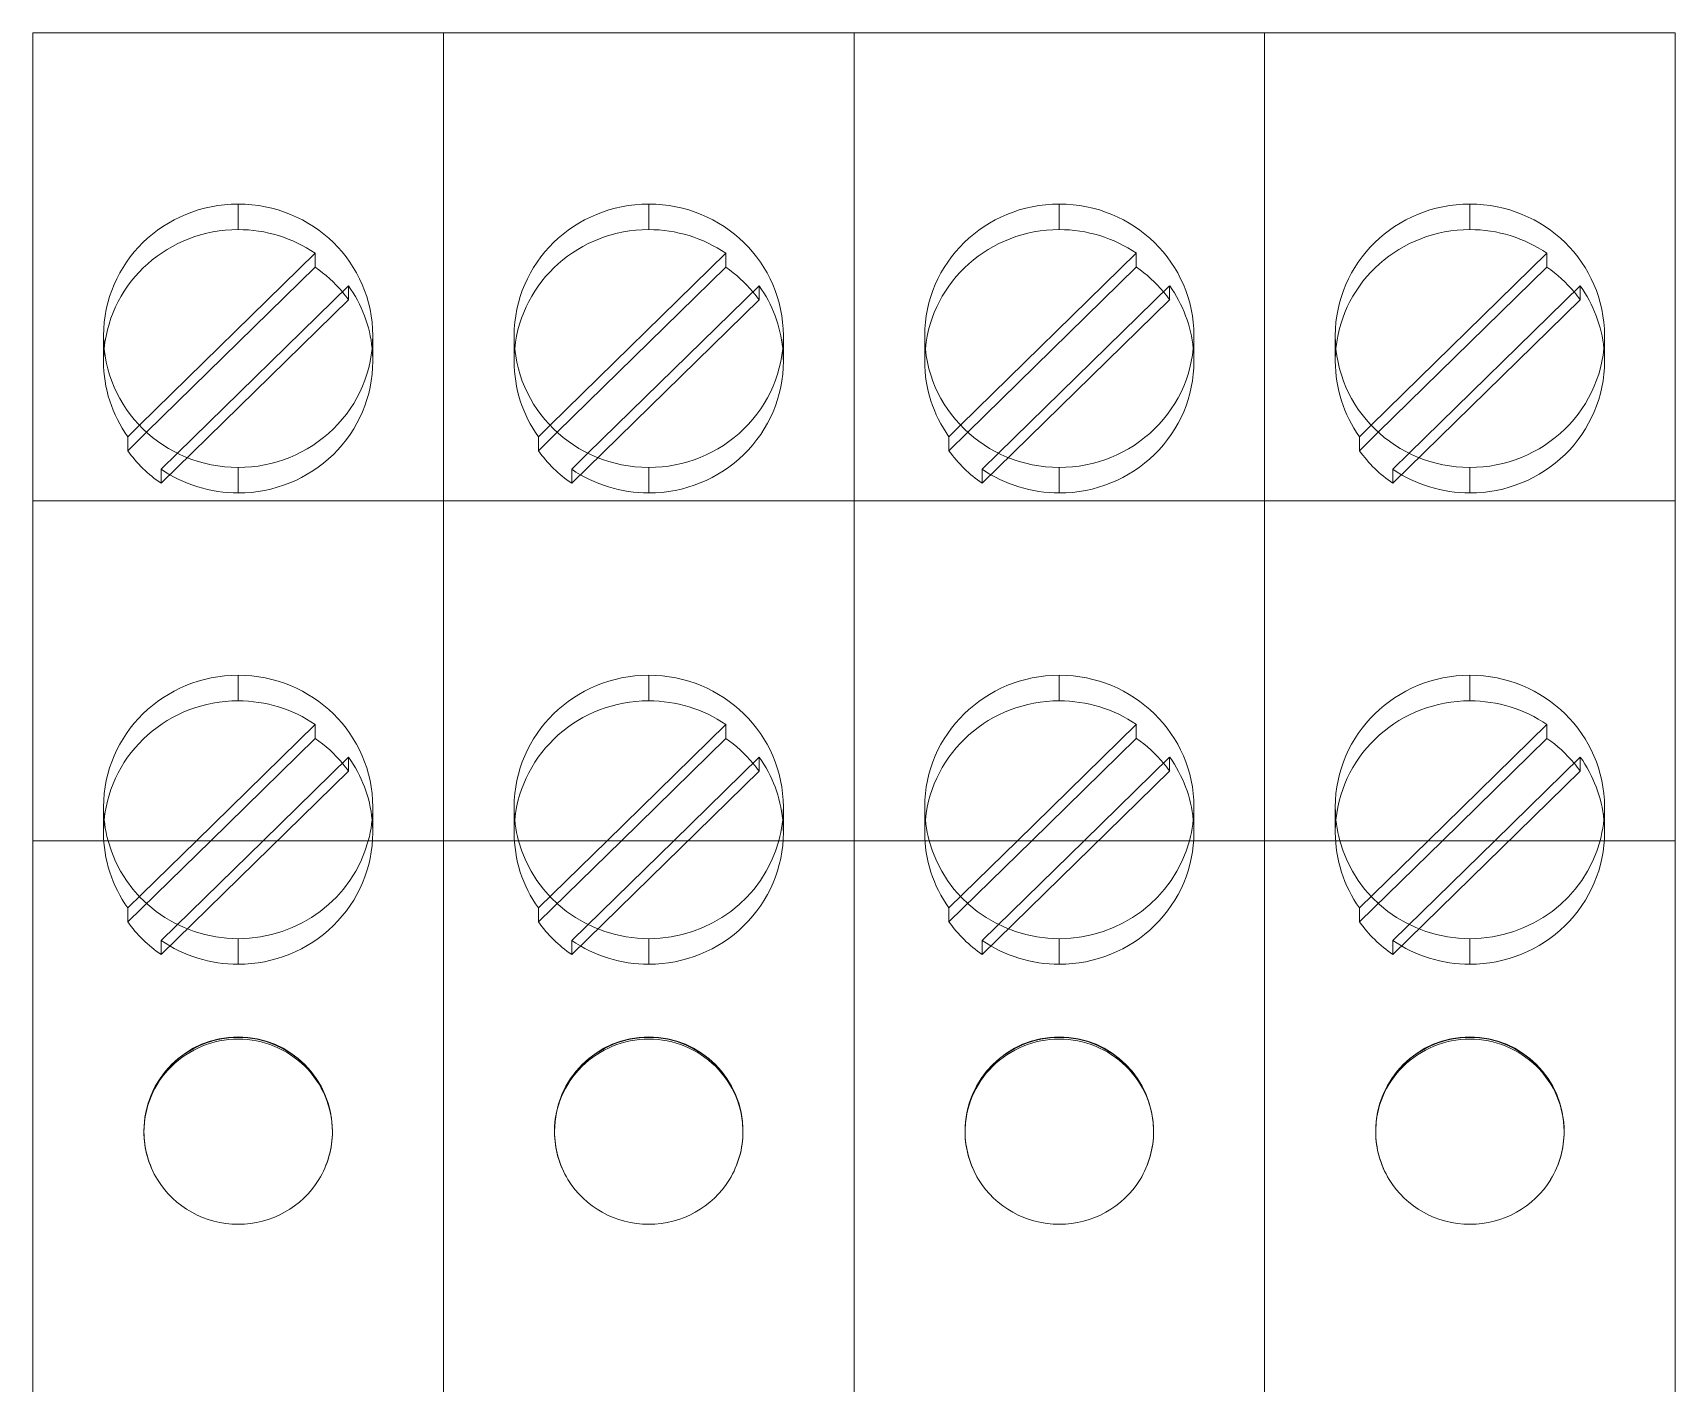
# Model space of a CAD drawing. Header units: millimetres. Extents: x 1359 to 3577, y 1336 to 3557.
# Drawn here: x 2167.96 to 2192.36, y 2576.61 to 2596.67 of the extents above; entities that cross this region are included whole.
import ezdxf

# ---------------------------------------------------------------- set-up
doc = ezdxf.new("R2010")
doc.units = ezdxf.units.MM
doc.layers.add('000-PI-Oprema', color=30, linetype='Continuous', lineweight=5)

msp = doc.modelspace()

# ---------------------------------------------------------------- linework, layer by layer
at = {"layer": '000-PI-Oprema', "color": 0, "linetype": 'ByBlock', "lineweight": 0}
for p, q in [((2167.965, 2596.672), (2174.065, 2596.672)), ((2167.965, 2590.216), (2167.965, 2596.672)), ((2167.965, 2596.672), (2167.965, 2596.672)), ((2167.965, 2596.672), (2167.965, 2596.672)), ((2167.965, 2596.672), (2174.065, 2596.672)), ((2167.965, 2590.216), (2167.965, 2596.672)), ((2167.965, 2596.672), (2167.965, 2596.672)), ((2167.965, 2596.672), (2167.965, 2596.672)), ((2174.065, 2596.672), (2174.065, 2596.672)), ((2174.065, 2596.672), (2174.065, 2596.672)), ((2174.065, 2596.672), (2174.065, 2596.672)), ((2174.065, 2590.216), (2174.065, 2596.672)), ((2174.065, 2596.672), (2174.065, 2596.672)), ((2174.065, 2596.672), (2174.065, 2596.672)), ((2174.065, 2596.672), (2174.065, 2596.672)), ((2174.065, 2590.216), (2174.065, 2596.672)), ((2174.065, 2596.672), (2180.165, 2596.672)), ((2174.065, 2590.216), (2174.065, 2596.672)), ((2174.065, 2596.672), (2174.065, 2596.672)), ((2174.065, 2596.672), (2174.065, 2596.672)), ((2174.065, 2596.672), (2174.065, 2596.672)), ((2174.065, 2596.672), (2180.165, 2596.672)), ((2174.065, 2590.216), (2174.065, 2596.672)), ((2174.065, 2596.672), (2174.065, 2596.672)), ((2174.065, 2596.672), (2174.065, 2596.672)), ((2174.065, 2596.672), (2174.065, 2596.672)), ((2180.165, 2596.672), (2180.165, 2596.672)), ((2180.165, 2596.672), (2180.165, 2596.672)), ((2180.165, 2596.672), (2180.165, 2596.672)), ((2180.165, 2590.216), (2180.165, 2596.672)), ((2180.165, 2596.672), (2180.165, 2596.672)), ((2180.165, 2596.672), (2180.165, 2596.672)), ((2180.165, 2596.672), (2180.165, 2596.672)), ((2180.165, 2590.216), (2180.165, 2596.672)), ((2180.165, 2596.672), (2186.265, 2596.672)), ((2180.165, 2590.216), (2180.165, 2596.672)), ((2180.165, 2596.672), (2180.165, 2596.672)), ((2180.165, 2596.672), (2180.165, 2596.672)), ((2180.165, 2596.672), (2180.165, 2596.672)), ((2180.165, 2596.672), (2186.265, 2596.672)), ((2180.165, 2590.216), (2180.165, 2596.672)), ((2180.165, 2596.672), (2180.165, 2596.672)), ((2180.165, 2596.672), (2180.165, 2596.672)), ((2180.165, 2596.672), (2180.165, 2596.672)), ((2186.265, 2596.672), (2186.265, 2596.672)), ((2186.265, 2596.672), (2186.265, 2596.672)), ((2186.265, 2596.672), (2186.265, 2596.672)), ((2186.265, 2590.216), (2186.265, 2596.672)), ((2186.265, 2596.672), (2186.265, 2596.672)), ((2186.265, 2596.672), (2186.265, 2596.672)), ((2186.265, 2596.672), (2186.265, 2596.672)), ((2186.265, 2590.216), (2186.265, 2596.672)), ((2186.265, 2596.672), (2192.365, 2596.672)), ((2186.265, 2590.216), (2186.265, 2596.672)), ((2186.265, 2596.672), (2186.265, 2596.672)), ((2186.265, 2596.672), (2186.265, 2596.672)), ((2186.265, 2596.672), (2186.265, 2596.672)), ((2186.265, 2596.672), (2192.365, 2596.672)), ((2186.265, 2590.216), (2186.265, 2596.672)), ((2186.265, 2596.672), (2186.265, 2596.672)), ((2186.265, 2596.672), (2186.265, 2596.672)), ((2186.265, 2596.672), (2186.265, 2596.672)), ((2192.365, 2596.672), (2192.365, 2596.672)), ((2192.365, 2596.672), (2192.365, 2596.672)), ((2192.365, 2596.672), (2192.365, 2596.672)), ((2192.365, 2590.216), (2192.365, 2596.672)), ((2192.365, 2596.672), (2192.365, 2596.672)), ((2192.365, 2596.672), (2192.365, 2596.672)), ((2192.365, 2596.672), (2192.365, 2596.672)), ((2192.365, 2590.216), (2192.365, 2596.672)), ((2174.065, 2595.827), (2174.065, 2596.272)), ((2174.065, 2595.827), (2174.065, 2596.272)), ((2180.165, 2595.827), (2180.165, 2596.272)), ((2180.165, 2595.827), (2180.165, 2596.272)), ((2186.265, 2595.827), (2186.265, 2596.272)), ((2186.265, 2595.827), (2186.265, 2596.272)), ((2192.365, 2595.827), (2192.365, 2596.272)), ((2192.365, 2595.827), (2192.365, 2596.272)), ((2167.965, 2595.172), (2167.965, 2595.172)), ((2167.965, 2595.172), (2167.965, 2595.172)), ((2174.065, 2595.172), (2174.065, 2595.172)), ((2174.065, 2595.172), (2174.065, 2595.172)), ((2180.165, 2595.172), (2180.165, 2595.172)), ((2180.165, 2595.172), (2180.165, 2595.172)), ((2186.265, 2595.172), (2186.265, 2595.172)), ((2186.265, 2595.172), (2186.265, 2595.172)), ((2171.015, 2594.128), (2171.015, 2593.749)), ((2174.065, 2593.108), (2174.065, 2593.984)), ((2174.065, 2593.108), (2174.065, 2593.984)), ((2177.115, 2594.128), (2177.115, 2593.749)), ((2180.165, 2593.108), (2180.165, 2593.984)), ((2180.165, 2593.108), (2180.165, 2593.984)), ((2183.215, 2594.128), (2183.215, 2593.749)), ((2186.265, 2593.108), (2186.265, 2593.984)), ((2186.265, 2593.108), (2186.265, 2593.984)), ((2189.315, 2594.128), (2189.315, 2593.749)), ((2192.365, 2593.108), (2192.365, 2593.984)), ((2192.365, 2593.108), (2192.365, 2593.984)), ((2172.159, 2593.397), (2169.548, 2590.842)), ((2172.159, 2593.397), (2172.159, 2593.189)), ((2178.259, 2593.397), (2175.648, 2590.842)), ((2178.259, 2593.397), (2178.259, 2593.189)), ((2184.359, 2593.397), (2181.748, 2590.842)), ((2184.359, 2593.397), (2184.359, 2593.189)), ((2190.459, 2593.397), (2187.848, 2590.842)), ((2190.459, 2593.397), (2190.459, 2593.189)), ((2169.654, 2590.738), (2172.159, 2593.189)), ((2175.754, 2590.738), (2178.259, 2593.189)), ((2181.854, 2590.738), (2184.359, 2593.189)), ((2187.954, 2590.738), (2190.459, 2593.189)), ((2170.112, 2590.426), (2172.654, 2592.913)), ((2172.654, 2592.913), (2172.654, 2592.705)), ((2176.212, 2590.426), (2178.754, 2592.913)), ((2178.754, 2592.913), (2178.754, 2592.705)), ((2182.312, 2590.426), (2184.854, 2592.913)), ((2184.854, 2592.913), (2184.854, 2592.705)), ((2188.412, 2590.426), (2190.954, 2592.913)), ((2190.954, 2592.913), (2190.954, 2592.705)), ((2172.654, 2592.705), (2169.87, 2589.981)), ((2178.754, 2592.705), (2175.97, 2589.981)), ((2184.854, 2592.705), (2182.07, 2589.981)), ((2190.954, 2592.705), (2188.17, 2589.981)), ((2169.015, 2591.793), (2169.015, 2592.172)), ((2173.015, 2591.793), (2173.015, 2592.172)), ((2175.115, 2591.793), (2175.115, 2592.172)), ((2179.115, 2591.793), (2179.115, 2592.172)), ((2181.215, 2591.793), (2181.215, 2592.172)), ((2185.215, 2591.793), (2185.215, 2592.172)), ((2187.315, 2591.793), (2187.315, 2592.172)), ((2191.315, 2591.793), (2191.315, 2592.172)), ((2169.548, 2590.842), (2169.375, 2590.673)), ((2175.648, 2590.842), (2175.475, 2590.673)), ((2181.748, 2590.842), (2181.575, 2590.673)), ((2187.848, 2590.842), (2187.675, 2590.673)), ((2169.375, 2590.465), (2169.654, 2590.738)), ((2169.375, 2590.673), (2169.375, 2590.465)), ((2175.475, 2590.465), (2175.754, 2590.738)), ((2175.475, 2590.673), (2175.475, 2590.465)), ((2181.575, 2590.465), (2181.854, 2590.738)), ((2181.575, 2590.673), (2181.575, 2590.465)), ((2187.675, 2590.465), (2187.954, 2590.738)), ((2187.675, 2590.673), (2187.675, 2590.465)), ((2169.87, 2590.189), (2170.112, 2590.426)), ((2175.97, 2590.189), (2176.212, 2590.426)), ((2182.07, 2590.189), (2182.312, 2590.426)), ((2188.17, 2590.189), (2188.412, 2590.426)), ((2167.965, 2589.672), (2167.965, 2590.216)), ((2167.965, 2589.672), (2167.965, 2590.216)), ((2169.87, 2590.189), (2169.87, 2589.981)), ((2171.015, 2590.216), (2171.015, 2589.836)), ((2174.065, 2589.672), (2174.065, 2590.216)), ((2174.065, 2589.672), (2174.065, 2590.216)), ((2174.065, 2589.672), (2174.065, 2590.216)), ((2174.065, 2589.672), (2174.065, 2590.216)), ((2175.97, 2590.189), (2175.97, 2589.981)), ((2177.115, 2590.216), (2177.115, 2589.836)), ((2180.165, 2589.672), (2180.165, 2590.216)), ((2180.165, 2589.672), (2180.165, 2590.216)), ((2180.165, 2589.672), (2180.165, 2590.216)), ((2180.165, 2589.672), (2180.165, 2590.216)), ((2182.07, 2590.189), (2182.07, 2589.981)), ((2183.215, 2590.216), (2183.215, 2589.836)), ((2186.265, 2589.672), (2186.265, 2590.216)), ((2186.265, 2589.672), (2186.265, 2590.216)), ((2186.265, 2589.672), (2186.265, 2590.216)), ((2186.265, 2589.672), (2186.265, 2590.216)), ((2188.17, 2590.189), (2188.17, 2589.981)), ((2189.315, 2590.216), (2189.315, 2589.836)), ((2192.365, 2589.672), (2192.365, 2590.216)), ((2192.365, 2589.672), (2192.365, 2590.216)), ((2167.965, 2589.72), (2174.065, 2589.72)), ((2167.965, 2589.672), (2167.965, 2589.672)), ((2167.965, 2589.672), (2167.965, 2584.672)), ((2167.965, 2589.672), (2167.965, 2589.672)), ((2167.965, 2589.672), (2167.965, 2584.672)), ((2174.065, 2589.72), (2180.165, 2589.72)), ((2174.065, 2589.672), (2174.065, 2589.672)), ((2174.065, 2584.672), (2174.065, 2589.672)), ((2174.065, 2589.672), (2174.065, 2589.672)), ((2174.065, 2584.672), (2174.065, 2589.672)), ((2174.065, 2589.672), (2174.065, 2589.672)), ((2174.065, 2589.672), (2174.065, 2584.672)), ((2174.065, 2589.672), (2174.065, 2589.672)), ((2174.065, 2589.672), (2174.065, 2584.672)), ((2180.165, 2589.72), (2186.265, 2589.72)), ((2180.165, 2589.672), (2180.165, 2589.672)), ((2180.165, 2584.672), (2180.165, 2589.672)), ((2180.165, 2589.672), (2180.165, 2589.672)), ((2180.165, 2584.672), (2180.165, 2589.672)), ((2180.165, 2589.672), (2180.165, 2589.672)), ((2180.165, 2589.672), (2180.165, 2584.672)), ((2180.165, 2589.672), (2180.165, 2589.672)), ((2180.165, 2589.672), (2180.165, 2584.672)), ((2186.265, 2589.72), (2192.365, 2589.72)), ((2186.265, 2589.672), (2186.265, 2589.672)), ((2186.265, 2584.672), (2186.265, 2589.672)), ((2186.265, 2589.672), (2186.265, 2589.672)), ((2186.265, 2584.672), (2186.265, 2589.672)), ((2186.265, 2589.672), (2186.265, 2589.672)), ((2186.265, 2589.672), (2186.265, 2584.672)), ((2186.265, 2589.672), (2186.265, 2589.672)), ((2186.265, 2589.672), (2186.265, 2584.672)), ((2192.365, 2589.672), (2192.365, 2589.672)), ((2192.365, 2584.672), (2192.365, 2589.672)), ((2192.365, 2589.672), (2192.365, 2589.672)), ((2192.365, 2584.672), (2192.365, 2589.672)), ((2171.015, 2587.128), (2171.015, 2586.749)), ((2174.065, 2586.108), (2174.065, 2586.98)), ((2174.065, 2586.108), (2174.065, 2586.98)), ((2177.115, 2587.128), (2177.115, 2586.749)), ((2180.165, 2586.108), (2180.165, 2586.98)), ((2180.165, 2586.108), (2180.165, 2586.98)), ((2183.215, 2587.128), (2183.215, 2586.749)), ((2186.265, 2586.108), (2186.265, 2586.98)), ((2186.265, 2586.108), (2186.265, 2586.98)), ((2189.315, 2587.128), (2189.315, 2586.749)), ((2192.365, 2586.108), (2192.365, 2586.98)), ((2192.365, 2586.108), (2192.365, 2586.98)), ((2172.159, 2586.397), (2170.396, 2584.672)), ((2170.608, 2584.672), (2172.159, 2586.189)), ((2172.159, 2586.397), (2172.159, 2586.189)), ((2178.259, 2586.397), (2176.496, 2584.672)), ((2176.708, 2584.672), (2178.259, 2586.189)), ((2178.259, 2586.397), (2178.259, 2586.189)), ((2184.359, 2586.397), (2182.596, 2584.672)), ((2182.808, 2584.672), (2184.359, 2586.189)), ((2184.359, 2586.397), (2184.359, 2586.189)), ((2190.459, 2586.397), (2188.696, 2584.672)), ((2188.908, 2584.672), (2190.459, 2586.189)), ((2190.459, 2586.397), (2190.459, 2586.189)), ((2171.386, 2584.672), (2172.654, 2585.913)), ((2172.654, 2585.913), (2172.654, 2585.705)), ((2177.486, 2584.672), (2178.754, 2585.913)), ((2178.754, 2585.913), (2178.754, 2585.705)), ((2183.586, 2584.672), (2184.854, 2585.913)), ((2184.854, 2585.913), (2184.854, 2585.705)), ((2189.686, 2584.672), (2190.954, 2585.913)), ((2190.954, 2585.913), (2190.954, 2585.705)), ((2172.654, 2585.705), (2169.87, 2582.981)), ((2178.754, 2585.705), (2175.97, 2582.981)), ((2184.854, 2585.705), (2182.07, 2582.981)), ((2190.954, 2585.705), (2188.17, 2582.981)), ((2169.015, 2584.793), (2169.015, 2585.172)), ((2173.015, 2584.793), (2173.015, 2585.172)), ((2175.115, 2584.793), (2175.115, 2585.172)), ((2179.115, 2584.793), (2179.115, 2585.172)), ((2181.215, 2584.793), (2181.215, 2585.172)), ((2185.215, 2584.793), (2185.215, 2585.172)), ((2187.315, 2584.793), (2187.315, 2585.172)), ((2191.315, 2584.793), (2191.315, 2585.172)), ((2167.965, 2584.672), (2174.065, 2584.672)), ((2167.965, 2574.322), (2167.965, 2584.672)), ((2167.965, 2584.672), (2167.965, 2584.672)), ((2167.965, 2574.322), (2167.965, 2584.672)), ((2167.965, 2584.672), (2167.965, 2584.672)), ((2169.375, 2583.465), (2170.608, 2584.672)), ((2170.396, 2584.672), (2169.375, 2583.673)), ((2169.87, 2583.189), (2171.386, 2584.672)), ((2174.065, 2584.672), (2174.065, 2584.672)), ((2174.065, 2574.322), (2174.065, 2584.672)), ((2174.065, 2584.672), (2174.065, 2584.672)), ((2174.065, 2574.322), (2174.065, 2584.672)), ((2174.065, 2584.672), (2180.165, 2584.672)), ((2174.065, 2574.322), (2174.065, 2584.672)), ((2174.065, 2584.672), (2174.065, 2584.672)), ((2174.065, 2574.322), (2174.065, 2584.672)), ((2174.065, 2584.672), (2174.065, 2584.672)), ((2175.475, 2583.465), (2176.708, 2584.672)), ((2176.496, 2584.672), (2175.475, 2583.673)), ((2175.97, 2583.189), (2177.486, 2584.672)), ((2180.165, 2584.672), (2180.165, 2584.672)), ((2180.165, 2574.322), (2180.165, 2584.672)), ((2180.165, 2584.672), (2180.165, 2584.672)), ((2180.165, 2574.322), (2180.165, 2584.672)), ((2180.165, 2584.672), (2186.265, 2584.672)), ((2180.165, 2574.322), (2180.165, 2584.672)), ((2180.165, 2584.672), (2180.165, 2584.672)), ((2180.165, 2574.322), (2180.165, 2584.672)), ((2180.165, 2584.672), (2180.165, 2584.672)), ((2181.575, 2583.465), (2182.808, 2584.672)), ((2182.596, 2584.672), (2181.575, 2583.673)), ((2182.07, 2583.189), (2183.586, 2584.672)), ((2186.265, 2584.672), (2186.265, 2584.672)), ((2186.265, 2574.322), (2186.265, 2584.672)), ((2186.265, 2584.672), (2186.265, 2584.672)), ((2186.265, 2574.322), (2186.265, 2584.672)), ((2186.265, 2584.672), (2192.365, 2584.672)), ((2186.265, 2574.322), (2186.265, 2584.672)), ((2186.265, 2584.672), (2186.265, 2584.672)), ((2186.265, 2574.322), (2186.265, 2584.672)), ((2186.265, 2584.672), (2186.265, 2584.672)), ((2187.675, 2583.465), (2188.908, 2584.672)), ((2188.696, 2584.672), (2187.675, 2583.673)), ((2188.17, 2583.189), (2189.686, 2584.672)), ((2192.365, 2584.672), (2192.365, 2584.672)), ((2192.365, 2574.322), (2192.365, 2584.672)), ((2192.365, 2584.672), (2192.365, 2584.672)), ((2192.365, 2574.322), (2192.365, 2584.672)), ((2169.375, 2583.673), (2169.375, 2583.465)), ((2175.475, 2583.673), (2175.475, 2583.465)), ((2181.575, 2583.673), (2181.575, 2583.465)), ((2187.675, 2583.673), (2187.675, 2583.465)), ((2169.87, 2583.189), (2169.87, 2582.981)), ((2171.015, 2583.216), (2171.015, 2582.836)), ((2175.97, 2583.189), (2175.97, 2582.981)), ((2177.115, 2583.216), (2177.115, 2582.836)), ((2182.07, 2583.189), (2182.07, 2582.981)), ((2183.215, 2583.216), (2183.215, 2582.836)), ((2188.17, 2583.189), (2188.17, 2582.981)), ((2189.315, 2583.216), (2189.315, 2582.836)), ((2169.615, 2580.348), (2169.615, 2580.357)), ((2172.415, 2580.348), (2172.415, 2580.357)), ((2175.715, 2580.348), (2175.715, 2580.357)), ((2178.515, 2580.348), (2178.515, 2580.357)), ((2181.815, 2580.348), (2181.815, 2580.357)), ((2184.615, 2580.348), (2184.615, 2580.357)), ((2187.915, 2580.348), (2187.915, 2580.357)), ((2190.715, 2580.348), (2190.715, 2580.357))]:
    msp.add_line(p, q, dxfattribs=at)
for centre in [(2171.015, 2580.357), (2177.115, 2580.357), (2183.215, 2580.357), (2189.315, 2580.357)]:
    msp.add_arc(centre, 1.4, 0, 180, dxfattribs=at)
for centre, major_axis, ratio, start_param, end_param in [((2171.015, 2592.172), (-2, 0), 0.978148, -1.570796, 0), ((2171.015, 2592.172), (-2, 0), 0.978148, 3.141593, 4.712389), ((2177.115, 2592.172), (-2, 0), 0.978148, -1.570796, 0), ((2177.115, 2592.172), (-2, 0), 0.978148, 3.141593, 4.712389), ((2183.215, 2592.172), (-2, 0), 0.978148, -1.570796, 0), ((2183.215, 2592.172), (-2, 0), 0.978148, 3.141593, 4.712389), ((2189.315, 2592.172), (-2, 0), 0.978148, -1.570796, 0), ((2189.315, 2592.172), (-2, 0), 0.978148, 3.141593, 4.712389), ((2171.015, 2591.793), (-2, 0), 0.978148, -1.570796, -0.097132), ((2171.015, 2591.793), (-2, 0), 0.978148, -2.180289, -1.570796), ((2177.115, 2591.793), (-2, 0), 0.978148, -1.570796, -0.097132), ((2177.115, 2591.793), (-2, 0), 0.978148, -2.180289, -1.570796), ((2183.215, 2591.793), (-2, 0), 0.978148, -1.570796, -0.097132), ((2183.215, 2591.793), (-2, 0), 0.978148, -2.180289, -1.570796), ((2189.315, 2591.793), (-2, 0), 0.978148, -1.570796, -0.097132), ((2189.315, 2591.793), (-2, 0), 0.978148, -2.180289, -1.570796), ((2171.015, 2591.585), (2, 0), 0.978148, 0.685382, 0.961304), ((2177.115, 2591.585), (2, 0), 0.978148, 0.685382, 0.961304), ((2183.215, 2591.585), (2, 0), 0.978148, 0.685382, 0.961304), ((2189.315, 2591.585), (2, 0), 0.978148, 0.685382, 0.961304), ((2171.015, 2591.585), (2, 0), 0.978148, 0.609492, 0.685382), ((2171.015, 2591.793), (-2, 0), 0.978148, -3.044461, -2.5321), ((2177.115, 2591.585), (2, 0), 0.978148, 0.609492, 0.685382), ((2177.115, 2591.793), (-2, 0), 0.978148, -3.044461, -2.5321), ((2183.215, 2591.585), (2, 0), 0.978148, 0.609492, 0.685382), ((2183.215, 2591.793), (-2, 0), 0.978148, -3.044461, -2.5321), ((2189.315, 2591.585), (2, 0), 0.978148, 0.609492, 0.685382), ((2189.315, 2591.793), (-2, 0), 0.978148, -3.044461, -2.5321), ((2171.015, 2592.172), (-2, 0), 0.978148, 0, 1.570796), ((2171.015, 2592.172), (-2, 0), 0.978148, 1.570796, 3.141593), ((2177.115, 2592.172), (-2, 0), 0.978148, 0, 1.570796), ((2177.115, 2592.172), (-2, 0), 0.978148, 1.570796, 3.141593), ((2183.215, 2592.172), (-2, 0), 0.978148, 0, 1.570796), ((2183.215, 2592.172), (-2, 0), 0.978148, 1.570796, 3.141593), ((2189.315, 2592.172), (-2, 0), 0.978148, 0, 1.570796), ((2189.315, 2592.172), (-2, 0), 0.978148, 1.570796, 3.141593), ((2171.015, 2591.793), (-2, 0), 0.978148, -0.097132, 0), ((2171.015, 2591.793), (-2, 0), 0.978148, 0, 0.609492), ((2171.015, 2591.793), (-2, 0), 0.978148, 1.570796, 3.141593), ((2171.015, 2591.793), (-2, 0), 0.978148, 3.141593, 3.238724), ((2177.115, 2591.793), (-2, 0), 0.978148, -0.097132, 0), ((2177.115, 2591.793), (-2, 0), 0.978148, 0, 0.609492), ((2177.115, 2591.793), (-2, 0), 0.978148, 1.570796, 3.141593), ((2177.115, 2591.793), (-2, 0), 0.978148, 3.141593, 3.238724), ((2183.215, 2591.793), (-2, 0), 0.978148, -0.097132, 0), ((2183.215, 2591.793), (-2, 0), 0.978148, 0, 0.609492), ((2183.215, 2591.793), (-2, 0), 0.978148, 1.570796, 3.141593), ((2183.215, 2591.793), (-2, 0), 0.978148, 3.141593, 3.238724), ((2189.315, 2591.793), (-2, 0), 0.978148, -0.097132, 0), ((2189.315, 2591.793), (-2, 0), 0.978148, 0, 0.609492), ((2189.315, 2591.793), (-2, 0), 0.978148, 1.570796, 3.141593), ((2189.315, 2591.793), (-2, 0), 0.978148, 3.141593, 3.238724), ((2171.015, 2591.585), (2, 0), 0.978148, -2.5321, -2.180289), ((2177.115, 2591.585), (2, 0), 0.978148, -2.5321, -2.180289), ((2183.215, 2591.585), (2, 0), 0.978148, -2.5321, -2.180289), ((2189.315, 2591.585), (2, 0), 0.978148, -2.5321, -2.180289), ((2171.015, 2591.793), (-2, 0), 0.978148, 0.961304, 1.570796), ((2177.115, 2591.793), (-2, 0), 0.978148, 0.961304, 1.570796), ((2183.215, 2591.793), (-2, 0), 0.978148, 0.961304, 1.570796), ((2189.315, 2591.793), (-2, 0), 0.978148, 0.961304, 1.570796), ((2171.015, 2585.172), (-2, 0), 0.978148, -1.570796, 0), ((2171.015, 2585.172), (-2, 0), 0.978148, 3.141593, 4.712389), ((2177.115, 2585.172), (-2, 0), 0.978148, -1.570796, 0), ((2177.115, 2585.172), (-2, 0), 0.978148, 3.141593, 4.712389), ((2183.215, 2585.172), (-2, 0), 0.978148, -1.570796, 0), ((2183.215, 2585.172), (-2, 0), 0.978148, 3.141593, 4.712389), ((2189.315, 2585.172), (-2, 0), 0.978148, -1.570796, 0), ((2189.315, 2585.172), (-2, 0), 0.978148, 3.141593, 4.712389), ((2171.015, 2584.793), (-2, 0), 0.978148, -1.570796, -0.097132), ((2171.015, 2584.793), (-2, 0), 0.978148, -2.180289, -1.570796), ((2177.115, 2584.793), (-2, 0), 0.978148, -1.570796, -0.097132), ((2177.115, 2584.793), (-2, 0), 0.978148, -2.180289, -1.570796), ((2183.215, 2584.793), (-2, 0), 0.978148, -1.570796, -0.097132), ((2183.215, 2584.793), (-2, 0), 0.978148, -2.180289, -1.570796), ((2189.315, 2584.793), (-2, 0), 0.978148, -1.570796, -0.097132), ((2189.315, 2584.793), (-2, 0), 0.978148, -2.180289, -1.570796), ((2171.015, 2584.585), (2, 0), 0.978148, 0.685382, 0.961304), ((2177.115, 2584.585), (2, 0), 0.978148, 0.685382, 0.961304), ((2183.215, 2584.585), (2, 0), 0.978148, 0.685382, 0.961304), ((2189.315, 2584.585), (2, 0), 0.978148, 0.685382, 0.961304), ((2171.015, 2584.793), (-2, 0), 0.978148, -3.044461, -2.5321), ((2177.115, 2584.793), (-2, 0), 0.978148, -3.044461, -2.5321), ((2183.215, 2584.793), (-2, 0), 0.978148, -3.044461, -2.5321), ((2189.315, 2584.793), (-2, 0), 0.978148, -3.044461, -2.5321), ((2171.015, 2584.585), (2, 0), 0.978148, 0.609492, 0.685382), ((2177.115, 2584.585), (2, 0), 0.978148, 0.609492, 0.685382), ((2183.215, 2584.585), (2, 0), 0.978148, 0.609492, 0.685382), ((2189.315, 2584.585), (2, 0), 0.978148, 0.609492, 0.685382), ((2171.015, 2585.172), (-2, 0), 0.978148, 0, 0.258728), ((2171.015, 2584.793), (-2, 0), 0.978148, -0.097132, 0), ((2171.015, 2585.172), (-2, 0), 0.978148, 2.882864, 3.141593), ((2171.015, 2584.793), (-2, 0), 0.978148, 3.141593, 3.238724), ((2177.115, 2585.172), (-2, 0), 0.978148, 0, 0.258728), ((2177.115, 2584.793), (-2, 0), 0.978148, -0.097132, 0), ((2177.115, 2585.172), (-2, 0), 0.978148, 2.882864, 3.141593), ((2177.115, 2584.793), (-2, 0), 0.978148, 3.141593, 3.238724), ((2183.215, 2585.172), (-2, 0), 0.978148, 0, 0.258728), ((2183.215, 2584.793), (-2, 0), 0.978148, -0.097132, 0), ((2183.215, 2585.172), (-2, 0), 0.978148, 2.882864, 3.141593), ((2183.215, 2584.793), (-2, 0), 0.978148, 3.141593, 3.238724), ((2189.315, 2585.172), (-2, 0), 0.978148, 0, 0.258728), ((2189.315, 2584.793), (-2, 0), 0.978148, -0.097132, 0), ((2189.315, 2585.172), (-2, 0), 0.978148, 2.882864, 3.141593), ((2189.315, 2584.793), (-2, 0), 0.978148, 3.141593, 3.238724), ((2171.015, 2584.793), (-2, 0), 0.978148, 0, 0.609492), ((2171.015, 2584.793), (-2, 0), 0.978148, 1.570796, 3.141593), ((2177.115, 2584.793), (-2, 0), 0.978148, 0, 0.609492), ((2177.115, 2584.793), (-2, 0), 0.978148, 1.570796, 3.141593), ((2183.215, 2584.793), (-2, 0), 0.978148, 0, 0.609492), ((2183.215, 2584.793), (-2, 0), 0.978148, 1.570796, 3.141593), ((2189.315, 2584.793), (-2, 0), 0.978148, 0, 0.609492), ((2189.315, 2584.793), (-2, 0), 0.978148, 1.570796, 3.141593), ((2171.015, 2585.172), (-2, 0), 0.978148, 0.258728, 1.570796), ((2171.015, 2585.172), (-2, 0), 0.978148, 1.570796, 2.882864), ((2177.115, 2585.172), (-2, 0), 0.978148, 0.258728, 1.570796), ((2177.115, 2585.172), (-2, 0), 0.978148, 1.570796, 2.882864), ((2183.215, 2585.172), (-2, 0), 0.978148, 0.258728, 1.570796), ((2183.215, 2585.172), (-2, 0), 0.978148, 1.570796, 2.882864), ((2189.315, 2585.172), (-2, 0), 0.978148, 0.258728, 1.570796), ((2189.315, 2585.172), (-2, 0), 0.978148, 1.570796, 2.882864), ((2171.015, 2584.585), (2, 0), 0.978148, -2.5321, -2.180289), ((2177.115, 2584.585), (2, 0), 0.978148, -2.5321, -2.180289), ((2183.215, 2584.585), (2, 0), 0.978148, -2.5321, -2.180289), ((2189.315, 2584.585), (2, 0), 0.978148, -2.5321, -2.180289), ((2171.015, 2584.793), (-2, 0), 0.978148, 0.961304, 1.570796), ((2177.115, 2584.793), (-2, 0), 0.978148, 0.961304, 1.570796), ((2183.215, 2584.793), (-2, 0), 0.978148, 0.961304, 1.570796), ((2189.315, 2584.793), (-2, 0), 0.978148, 0.961304, 1.570796), ((2171.015, 2580.348), (-1.4, 0), 0.982559, -1.570796, 0.003609), ((2171.015, 2580.357), (1.4, 0), 0.994522, 1.570796, 3.141593), ((2171.015, 2580.357), (1.4, 0), 0.994522, 0, 1.570796), ((2171.015, 2580.348), (-1.4, 0), 0.982559, 3.141538, 4.712389), ((2177.115, 2580.348), (-1.4, 0), 0.982559, -1.570796, 0.003609), ((2177.115, 2580.357), (1.4, 0), 0.994522, 1.570796, 3.141593), ((2177.115, 2580.357), (1.4, 0), 0.994522, 0, 1.570796), ((2177.115, 2580.348), (-1.4, 0), 0.982559, 3.141538, 4.712389), ((2183.215, 2580.348), (-1.4, 0), 0.982559, -1.570796, 0.003609), ((2183.215, 2580.357), (1.4, 0), 0.994522, 1.570796, 3.141593), ((2183.215, 2580.357), (1.4, 0), 0.994522, 0, 1.570796), ((2183.215, 2580.348), (-1.4, 0), 0.982559, 3.141538, 4.712389), ((2189.315, 2580.348), (-1.4, 0), 0.982559, -1.570796, 0.003609), ((2189.315, 2580.357), (1.4, 0), 0.994522, 1.570796, 3.141593), ((2189.315, 2580.357), (1.4, 0), 0.994522, 0, 1.570796), ((2189.315, 2580.348), (-1.4, 0), 0.982559, 3.141538, 4.712389), ((2171.015, 2580.357), (1.4, 0), 0.994522, 3.141593, 3.68285), ((2171.015, 2580.348), (-1.4, 0), 0.982559, 0.003609, 0.541258), ((2171.015, 2580.357), (1.4, 0), 0.994522, -0.541258, 0), ((2171.015, 2580.348), (-1.4, 0), 0.982559, 2.600335, 3.141538), ((2177.115, 2580.357), (1.4, 0), 0.994522, 3.141593, 3.68285), ((2177.115, 2580.348), (-1.4, 0), 0.982559, 0.003609, 0.541258), ((2177.115, 2580.357), (1.4, 0), 0.994522, -0.541258, 0), ((2177.115, 2580.348), (-1.4, 0), 0.982559, 2.600335, 3.141538), ((2183.215, 2580.357), (1.4, 0), 0.994522, 3.141593, 3.68285), ((2183.215, 2580.348), (-1.4, 0), 0.982559, 0.003609, 0.541258), ((2183.215, 2580.357), (1.4, 0), 0.994522, -0.541258, 0), ((2183.215, 2580.348), (-1.4, 0), 0.982559, 2.600335, 3.141538), ((2189.315, 2580.357), (1.4, 0), 0.994522, 3.141593, 3.68285), ((2189.315, 2580.348), (-1.4, 0), 0.982559, 0.003609, 0.541258), ((2189.315, 2580.357), (1.4, 0), 0.994522, -0.541258, 0), ((2189.315, 2580.348), (-1.4, 0), 0.982559, 2.600335, 3.141538), ((2171.015, 2580.339), (-1.398, 0), 0.976187, 0.538389, 2.603204), ((2177.115, 2580.339), (-1.398, 0), 0.976187, 0.538389, 2.603204), ((2183.215, 2580.339), (-1.398, 0), 0.976187, 0.538389, 2.603204), ((2189.315, 2580.339), (-1.398, 0), 0.976187, 0.538389, 2.603204)]:
    msp.add_ellipse(centre, major_axis=major_axis, ratio=ratio, start_param=start_param, end_param=end_param, dxfattribs=at)

doc.saveas('drawing.dxf')
